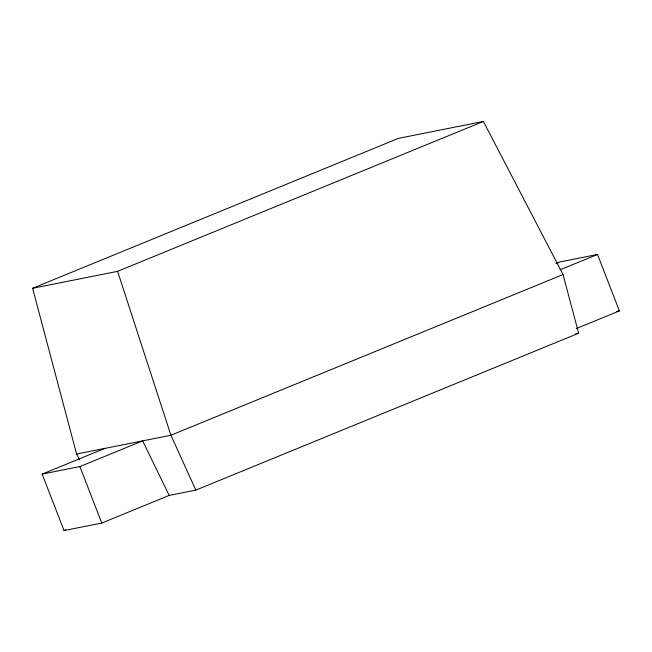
<?xml version="1.0" encoding="UTF-8"?>
<svg xmlns="http://www.w3.org/2000/svg" width="652" height="652" viewBox="0 0 652 652"><rect width="100%" height="100%" fill="white"/><g stroke="black" fill="none" stroke-linecap="round" stroke-linejoin="round"><path stroke-width="0.98" d="M79.422 459.448L76.602 454.028L32.6 288.282L398.388 138.379L483.385 121.443L563.051 274.533L578.634 333.229L195.836 490.108L169.186 495.414L101.777 523.043L64.051 530.557L42.152 474.102L104.899 448.389M32.6 288.282L117.596 271.346L483.385 121.443M556.026 263.506L559.775 261.974L597.501 254.459L619.4 310.914L576.335 328.567M42.152 474.102L79.878 466.579L142.625 440.866L169.186 495.414M560.044 269.806L597.501 254.459M563.051 274.533L170.914 435.234L76.602 454.028M64.051 530.557L65.925 529.791M616.425 311.509L619.4 310.914M575.675 333.824L578.634 333.229M195.836 490.108L170.914 435.234L117.596 271.346M79.878 466.579L101.777 523.043"/></g></svg>
